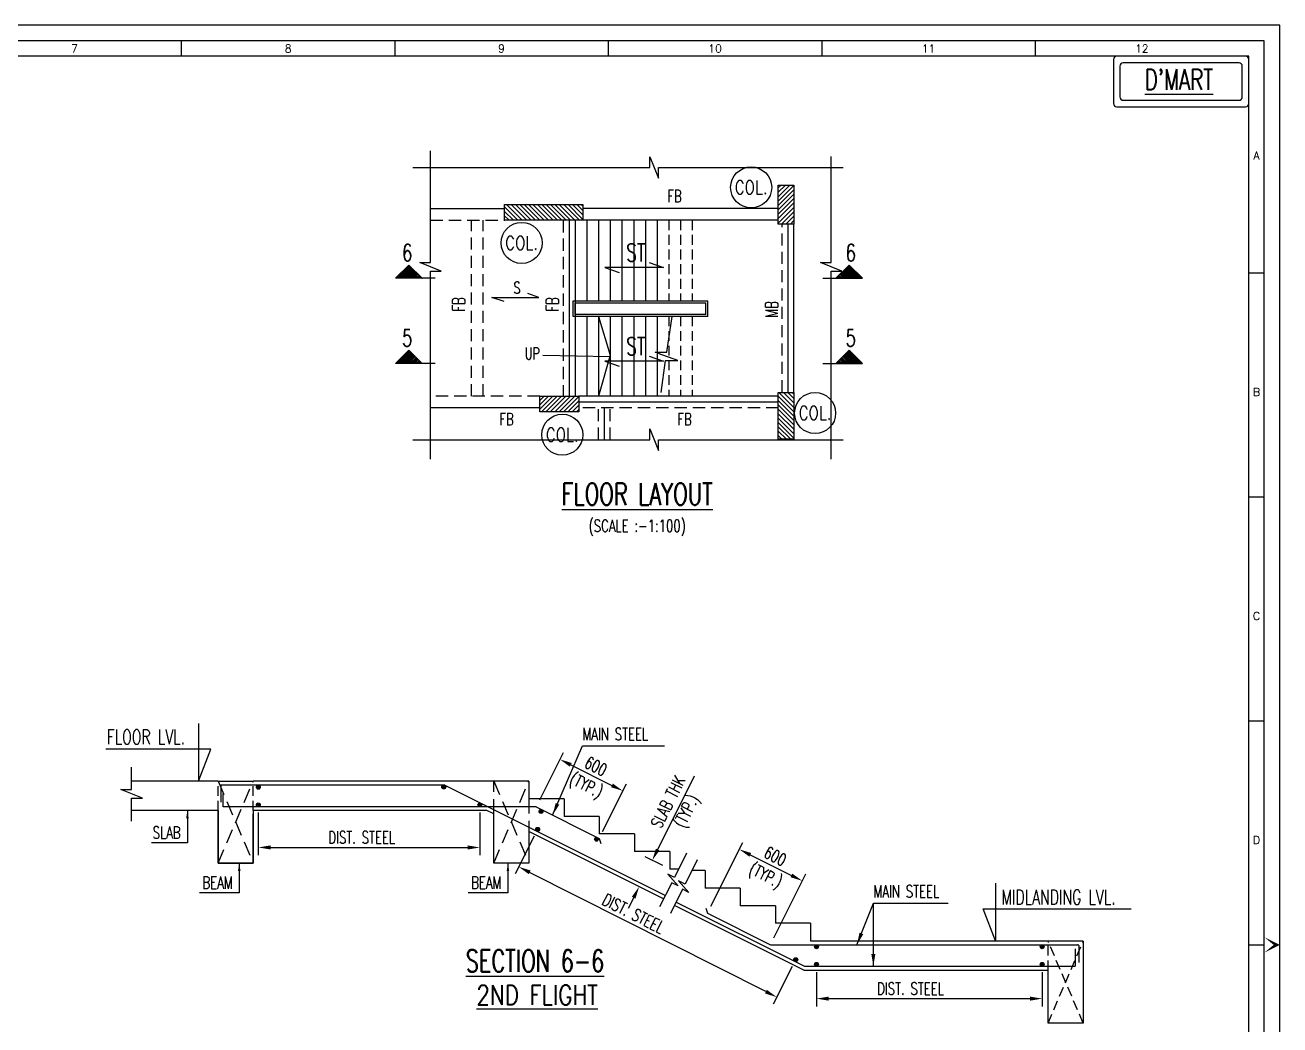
# Model space of a CAD drawing. Header units: millimetres. Extents: x 1056218 to 1123340, y -431462 to -384245.
# Drawn here: x 1091245 to 1123340, y -409804 to -384245 of the extents above; entities that cross this region are included whole.
import ezdxf
from ezdxf.enums import TextEntityAlignment as Align

# ---------------------------------------------------------------- set-up
doc = ezdxf.new("R2010")
doc.units = ezdxf.units.MM
doc.header["$MEASUREMENT"] = 0
doc.header["$PDMODE"] = 34
doc.header["$PDSIZE"] = -5
for name, pattern in [('CENTER', [50.8, 31.75, -6.35, 6.35, -6.35]), ('CONTINULUS', [0, 0, 0]), ('Hidden', [0.375, 0.25, -0.125]), ('HIDDEN2', [0.1875, 0.125, -0.0625])]:
    doc.linetypes.add(name, pattern=pattern)
doc.layers.add('CENTER LINE', color=250, linetype='CENTER', plot=False)
for name, color, linetype in [('PNA', 8, 'Continuous'), ('S-BEAM INNER', 4, 'HIDDEN2'), ('S-BEAM NO', 3, 'Continuous'), ('S-BEAM OUTER', 4, 'Continuous'), ('S-BRECK LINE', 8, 'Continuous'), ('S-COLUMN', 1, 'Continuous'), ('S-COLUMN CIRCLE', 9, 'Continuous'), ('S-COLUMN HATCH', 8, 'Continuous'), ('S-COLUMN NO', 2, 'Continuous'), ('S-CONCRET LINE', 4, 'Continuous'), ('S-DIM-1', 5, 'Continuous'), ('S-LEVEL SECTION', 3, 'Continuous'), ('S-REINFORCEMENT', 6, 'Continuous'), ('S-SECTION MARK', 1, 'Continuous'), ('S-SLAB MARK', 3, 'Continuous'), ('S-SLAB NO', 3, 'Continuous'), ('S-STAIRCASE', 5, 'Continuous'), ('S-TEXT', 2, 'Continuous'), ('S-TEXT-1', 4, 'Continuous'), ('S-TITIL', 6, 'Continuous'), ('SCHEDULE LINE-1', 7, 'Continuous'), ('TITLE', 6, 'Continuous')]:
    doc.layers.add(name, color=color, linetype=linetype)
doc.styles.add('ROMANS', font='simplex.shx', dxfattribs={"width": 0.7})
doc.dimstyles.new('DIM 100', dxfattribs={"dimscale": 100, "dimtxt": 2, "dimasz": 2, "dimexe": 1, "dimexo": 1, "dimgap": 1, "dimtad": 1, "dimdec": 0, "dimzin": 0, "dimdsep": 46, "dimtxsty": 'ROMANS', "dimcen": 0, "dimclrd": 170, "dimclre": 170, "dimclrt": 4, "dimadec": 0, "dimazin": 0, "dimtfac": 1, "dimtdec": 0, "dimtofl": 0, "dimtmove": 0, "dimatfit": 3, "dimfxl": 0, "dimtolj": 1, "dimtzin": 0, "dimarcsym": 0})
doc.dimstyles.new('dim100', dxfattribs={"dimtxt": 250, "dimasz": 250, "dimexe": 200, "dimexo": 200, "dimgap": 100, "dimtad": 1, "dimdec": 0, "dimzin": 0, "dimdsep": 46, "dimtxsty": 'ROMANS', "dimcen": 0, "dimclrd": 5, "dimclre": 5, "dimclrt": 4, "dimadec": 0, "dimazin": 0, "dimtfac": 1, "dimtdec": 0, "dimtix": 1, "dimtofl": 0, "dimtmove": 2, "dimatfit": 3, "dimfxl": 0, "dimtolj": 1, "dimtzin": 0, "dimlwd": -1, "dimlwe": -1, "dimarcsym": 0})
doc.dimstyles.new('dim33.33', dxfattribs={"dimtxt": 250, "dimasz": 250, "dimexe": 200, "dimexo": 200, "dimgap": 100, "dimtad": 1, "dimdec": 0, "dimlfac": 0.333331, "dimzin": 0, "dimdsep": 46, "dimtxsty": 'ROMANS', "dimcen": 0, "dimclrd": 5, "dimclre": 5, "dimclrt": 4, "dimadec": 0, "dimazin": 0, "dimtfac": 1, "dimtdec": 0, "dimtix": 1, "dimtofl": 0, "dimtmove": 2, "dimatfit": 3, "dimfxl": 0, "dimtolj": 1, "dimtzin": 0, "dimlwd": -1, "dimlwe": -1, "dimarcsym": 0})

# ---------------------------------------------------------------- blocks, each defined once
blk = doc.blocks.new('*U14')
at = {"layer": 'CENTER LINE', "linetype": 'CENTER', "ltscale": 500}
blk.add_line((6839, 0), (11940, 0), dxfattribs=at)
at = {"layer": 'S-BEAM INNER', "lineweight": -2, "ltscale": 2500}
blk.add_line((6839, -150), (11940, -150), dxfattribs=at)
at = {"layer": 'S-BEAM OUTER', "lineweight": -2, "ltscale": 1500}
blk.add_line((6839, 150), (11940, 150), dxfattribs=at)
blk = doc.blocks.new('*U15')
at = {"layer": 'CENTER LINE', "linetype": 'CENTER', "ltscale": 500}
blk.add_line((-12362, 0), (-8062, 0), dxfattribs=at)
at = {"layer": 'S-BEAM INNER', "lineweight": -2, "ltscale": 2500}
blk.add_line((-12362, -150), (-8062, -150), dxfattribs=at)
at = {"layer": 'S-BEAM OUTER', "lineweight": -2, "ltscale": 1500}
blk.add_line((-12362, 150), (-8062, 150), dxfattribs=at)
blk = doc.blocks.new('*U16')
at = {"layer": 'CENTER LINE', "linetype": 'CENTER', "ltscale": 500}
blk.add_line((8679, 0), (9488, 0), dxfattribs=at)
at = {"layer": 'S-BEAM INNER', "lineweight": -2, "ltscale": 2500}
for p, q in [((8679, 150), (9488, 150)), ((8679, -150), (9488, -150))]:
    blk.add_line(p, q, dxfattribs=at)
blk = doc.blocks.new('*U17')
at = {"layer": 'CENTER LINE', "linetype": 'CENTER', "ltscale": 500}
blk.add_line((4917, 0), (9418, 0), dxfattribs=at)
at = {"layer": 'S-BEAM INNER', "lineweight": -2, "ltscale": 2500}
blk.add_line((4917, -150), (9418, -150), dxfattribs=at)
at = {"layer": 'S-BEAM OUTER', "lineweight": -2, "ltscale": 1500}
blk.add_line((4917, 150), (9418, 150), dxfattribs=at)
blk = doc.blocks.new('*U19')
at = {"layer": 'S-SLAB MARK'}
blk.add_lwpolyline([(103, -287), (0, -600), (0, 600), (-103, 323)], dxfattribs=at)
blk = doc.blocks.new('*D25')
at = {"layer": 'Defpoints', "color": 0}
for p in [(1104355, -404805), (1103871, -405763), (1110956, -408136)]:
    blk.add_point(p, dxfattribs=at)
at = {"layer": 'S-DIM-1', "color": 5}
for p, q in [((1104265, -404983), (1103781, -405942)), ((1110193, -408954), (1104150, -405904)), ((1110866, -408315), (1110382, -409273))]:
    blk.add_line(p, q, dxfattribs=at)
for points in [[(1104174, -405857), (1104127, -405950), (1103871, -405763)], [(1110170, -409000), (1110217, -408907), (1110472, -409095)]]:
    blk.add_solid(points, dxfattribs=at)
at = {"layer": 'S-DIM-1', "color": 4, "insert": (1106805, -406957), "char_height": 312.5, "attachment_point": 5, "rotation": 333.2173, "style": 'ROMANS'}
blk.add_mtext('\\A1;\\Fsimplex.shx|c1;DIST. STEEL', dxfattribs=at)
blk = doc.blocks.new('*D26')
at = {"layer": 'Defpoints', "color": 0}
for p in [(1111124, -406122), (1108697, -406951), (1110307, -407756)]:
    blk.add_point(p, dxfattribs=at)
at = {"layer": 'S-DIM-1', "color": 5}
for p, q in [((1108787, -406772), (1109604, -405138)), ((1109794, -405457), (1110845, -405982)), ((1110397, -407577), (1111214, -405943))]:
    blk.add_line(p, q, dxfattribs=at)
for points in [[(1109817, -405410), (1109771, -405504), (1109514, -405317)], [(1110822, -406029), (1110868, -405936), (1111124, -406122)]]:
    blk.add_solid(points, dxfattribs=at)
at = {"layer": 'S-DIM-1', "color": 4, "char_height": 312.5, "attachment_point": 5, "rotation": 333.4349, "style": 'ROMANS'}
for s, insert in [('\\A1;600', (1110434, -405490)), ('(TYP.)', (1110168, -406022))]:
    blk.add_mtext(s, dxfattribs=dict(at, insert=insert))
blk = doc.blocks.new('*D27')
at = {"layer": 'Defpoints', "color": 0}
for p in [(1111487, -408256), (1117259, -408256), (1117259, -409133)]:
    blk.add_point(p, dxfattribs=at)
at = {"layer": 'S-DIM-1', "color": 5}
for p, q in [((1111487, -408456), (1111487, -409333)), ((1117259, -408456), (1117259, -409333)), ((1111800, -409133), (1116947, -409133))]:
    blk.add_line(p, q, dxfattribs=at)
for points in [[(1111800, -409081), (1111800, -409185), (1111487, -409133)], [(1116947, -409185), (1116947, -409081), (1117259, -409133)]]:
    blk.add_solid(points, dxfattribs=at)
at = {"layer": 'S-DIM-1', "color": 4, "insert": (1113891, -408877), "char_height": 312.5, "attachment_point": 5, "style": 'ROMANS'}
blk.add_mtext('\\A1;\\Fsimplex.shx|c1;DIST. STEEL', dxfattribs=at)
blk = doc.blocks.new('*D28')
at = {"layer": 'Defpoints', "color": 0}
for p in [(1106534, -403821), (1104317, -404230), (1105927, -405035)]:
    blk.add_point(p, dxfattribs=at)
at = {"layer": 'S-DIM-1', "color": 5}
for p, q in [((1104407, -404051), (1105014, -402837)), ((1105204, -403156), (1106255, -403681)), ((1106017, -404856), (1106624, -403642))]:
    blk.add_line(p, q, dxfattribs=at)
for points in [[(1105227, -403109), (1105180, -403203), (1104924, -403016)], [(1106231, -403728), (1106278, -403635), (1106534, -403821)]]:
    blk.add_solid(points, dxfattribs=at)
at = {"layer": 'S-DIM-1', "color": 4, "char_height": 312.5, "attachment_point": 5, "rotation": 333.435, "style": 'ROMANS'}
for s, insert in [('\\A1;600', (1105844, -403190)), ('(TYP.)', (1105578, -403721))]:
    blk.add_mtext(s, dxfattribs=dict(at, insert=insert))
blk = doc.blocks.new('*D29')
at = {"layer": 'Defpoints', "color": 0}
for p in [(1107732, -405822), (1106951, -406270), (1107397, -406493)]:
    blk.add_point(p, dxfattribs=at)
at = {"layer": 'S-DIM-1', "color": 5}
for p, q in [((1107426, -405320), (1108368, -403436)), ((1107553, -405733), (1107108, -405510)), ((1107218, -406404), (1106772, -406181)), ((1106811, -406550), (1106672, -406829))]:
    blk.add_line(p, q, dxfattribs=at)
for points in [[(1107380, -405297), (1107473, -405343), (1107286, -405600)], [(1106858, -406573), (1106765, -406527), (1106951, -406270)]]:
    blk.add_solid(points, dxfattribs=at)
at = {"layer": 'S-DIM-1', "color": 4, "insert": (1107967, -404238), "char_height": 312.5, "attachment_point": 5, "rotation": 63.435, "style": 'ROMANS'}
blk.add_mtext('\\A1;SLAB THK\\P(TYP.)', dxfattribs=at)
blk = doc.blocks.new('*D30')
at = {"layer": 'Defpoints', "color": 0}
for p in [(1097210, -404178), (1102877, -404178), (1102877, -405268)]:
    blk.add_point(p, dxfattribs=at)
at = {"layer": 'S-DIM-1', "color": 5}
for p, q in [((1097210, -404378), (1097210, -405468)), ((1102877, -404378), (1102877, -405468)), ((1097523, -405268), (1102565, -405268))]:
    blk.add_line(p, q, dxfattribs=at)
for points in [[(1097523, -405216), (1097523, -405320), (1097210, -405268)], [(1102565, -405320), (1102565, -405216), (1102877, -405268)]]:
    blk.add_solid(points, dxfattribs=at)
at = {"layer": 'S-DIM-1', "color": 4, "insert": (1099855, -405012), "char_height": 312.5, "attachment_point": 5, "style": 'ROMANS'}
blk.add_mtext('\\A1;\\Fsimplex.shx|c1;DIST. STEEL', dxfattribs=at)
blk = doc.blocks.new('FOLDER')
at = {"layer": 'PNA'}
for points in [[(-1250, 2500), (0, 0), (0, 1000)], [(1250, 2500), (0, 0), (0, 1000)]]:
    blk.add_solid(points, dxfattribs=at)
blk = doc.blocks.new('SHEET')
at = {"elevation": -8, "flags": 128}
blk.add_lwpolyline([(674017, -125881), (763101, -125881), (763101, -63214), (674017, -63214)], close=True, dxfattribs=at)
at = {"layer": 'PNA'}
for p, q in [((725806, -63743, -8), (725806, -64273, -8)), ((733053, -63743, -8), (733053, -64273, -8)), ((740301, -63743, -8), (740301, -64273, -8)), ((747548, -63743, -8), (747548, -64273, -8)), ((754795, -63743, -8), (754795, -64273, -8)), ((762042, -71620, -8), (762572, -71620, -8)), ((762042, -79220, -8), (762572, -79220, -8)), ((762042, -86820, -8), (762572, -86820, -8)), ((762042, -94421, -8), (762572, -94421, -8))]:
    blk.add_line(p, q, dxfattribs=at)
at = {"layer": 'PNA', "color": 1, "elevation": -8}
for points in [[(675076, -125351), (762572, -125351), (762572, -63743), (675076, -63743)], [(676135, -124822), (762042, -124822), (762042, -64273), (676135, -64273)]]:
    blk.add_lwpolyline(points, close=True, dxfattribs=at)
at = {"layer": 'PNA', "xscale": 0.2118545526379952, "yscale": 0.2118545526379952, "zscale": 0.2118545526379952, "rotation": 90}
blk.add_blockref('FOLDER', (763101, -94421, -8), dxfattribs=at)
at = {"layer": 'PNA', "style": 'ROMANS'}
for s, height, p in [('7', 265, (722183, -64008, -8)), ('8', 265, (729431, -64008, -8)), ('9', 265, (736678, -64008, -8)), ('10', 264.8, (743925, -64008, -8)), ('11', 264.8, (751172, -64008, -8)), ('12', 264.8, (758419, -64008, -8)), ('A', 265, (762307, -67636, -8)), ('B', 265, (762307, -75660, -8)), ('C', 265, (762307, -83260, -8)), ('D', 265, (762307, -90861, -8))]:
    blk.add_text(s, height=height, dxfattribs=at).set_placement(p, align=Align.MIDDLE)

msp = doc.modelspace()

# ---------------------------------------------------------------- hatches: boundary and pattern name
at = {"layer": 'S-COLUMN HATCH'}
h = msp.add_hatch(dxfattribs=at)
h.set_pattern_fill('ANSI31', color=256, scale=25)
h.set_pattern_definition([(45, (1040466.92, -420508.98), (-56.1266, 56.1266), [])])
h.paths.add_polyline_path([(1110510.9, -388333.2), (1110910.9, -388333.2), (1110910.9, -389333.1), (1110510.9, -389333.1)])
h = msp.add_hatch(dxfattribs=at)
h.set_pattern_fill('ANSI31', color=256, scale=25, angle=270)
h.set_pattern_definition([(315, (1089765.97, -322053.36), (56.1266, 56.1266), [])])
h.paths.add_polyline_path([(1103511.3, -389233.3), (1103511.3, -388833.3), (1105511, -388833.3), (1105511, -389233.3)])
h = msp.add_hatch(dxfattribs=at)
h.set_pattern_fill('ANSI31', color=256, scale=25)
h.set_pattern_definition([(45, (1463952.48, 789415.54), (-56.126601, 56.126601), [])])
h.paths.add_polyline_path([(1104410.8, -394133.3), (1104410.8, -393733.3), (1105410.8, -393733.3), (1105410.8, -394133.3)])
h = msp.add_hatch(dxfattribs=at)
h.set_pattern_fill('ANSI31', color=256, scale=25, angle=90)
h.set_pattern_definition([(135, (1137280.904, -465513.18), (-56.1266, -56.1266), [])])
h.paths.add_polyline_path([(1110511, -393633.2), (1110511, -394833.2), (1110911, -394833.2), (1110911, -393633.2)])
at = {"layer": 'S-SECTION MARK', "ltscale": 5}
h = msp.add_hatch(dxfattribs=at)
h.set_pattern_fill('ANSI31', color=256, scale=215.508705, angle=0.00115, style=0)
h.set_pattern_definition([(225.00115, (1214976.83, -385286.095), (19.0488405, -19.048076), [])])
h.paths.add_polyline_path([(1101060.2, -390378.4), (1100720.4, -390712.3), (1101400, -390712.3)])
h = msp.add_hatch(dxfattribs=at)
h.set_pattern_fill('ANSI31', color=256, scale=215.508705, angle=179.99885, style=0)
h.set_pattern_definition([(314.99885, (998405.9, -385286.095), (-19.0488405, -19.048076), [])])
h.paths.add_polyline_path([(1112322.5, -390378.4), (1112662.4, -390712.3), (1111982.7, -390712.3)])
h = msp.add_hatch(dxfattribs=at)
h.set_pattern_fill('ANSI31', color=256, scale=215.508705, angle=0.00115, style=0)
h.set_pattern_definition([(225.00115, (1214976.83, -387466.595), (19.0488405, -19.048076), [])])
h.paths.add_polyline_path([(1101060.2, -392558.9), (1100720.4, -392892.8), (1101400, -392892.8)])
h = msp.add_hatch(dxfattribs=at)
h.set_pattern_fill('ANSI31', color=256, scale=215.508705, angle=179.99885, style=0)
h.set_pattern_definition([(314.99885, (998405.9, -387466.595), (-19.0488405, -19.048076), [])])
h.paths.add_polyline_path([(1112322.5, -392558.9), (1112662.4, -392892.8), (1111982.7, -392892.8)])

# ---------------------------------------------------------------- linework, layer by layer
at = {"layer": 'S-BEAM INNER', "lineweight": -2, "ltscale": 2500}
for p, q in [((1101613.7, -389233.3, 38134258), (1103511.3, -389233.3, 38134258)), ((1102661, -393733.3, 38134258), (1102661, -389233.3, 38134258)), ((1102961, -393733.3, 38134258), (1102961, -389233.3, 38134258)), ((1104410.8, -393733.3, 38134258), (1101613.7, -393733.3, 38134258))]:
    msp.add_line(p, q, dxfattribs=at)
at = {"layer": 'S-BEAM INNER', "linetype": 'CONTINULUS', "lineweight": -2, "ltscale": 2500}
msp.add_line((1110511, -389233.1, 38134258), (1105511, -389233.1, 38134258), dxfattribs=at)
at = {"layer": 'S-BEAM OUTER', "lineweight": -2, "ltscale": 1500}
for p, q in [((1101613.7, -388933.1, 38134258), (1103511.3, -388933.1, 38134258)), ((1110511, -388933.1, 38134258), (1105511, -388933.1, 38134258)), ((1104410.8, -394033.3, 38134258), (1101613.7, -394033.3, 38134258))]:
    msp.add_line(p, q, dxfattribs=at)
at = {"layer": 'S-BEAM OUTER', "color": 8, "linetype": 'Hidden', "ltscale": 1500}
for p, q in [((1096182.3, -403572.5, -10.8), (1097082.3, -405668.7, -10.8)), ((1096182.3, -405668.7, -10.8), (1097082.3, -403572.5, -10.8)), ((1103232.3, -403572.5, -10.8), (1104132.3, -405668.7, -10.8)), ((1103232.3, -405668.7, -10.8), (1104132.3, -403572.5, -10.8)), ((1103232.3, -404404.6, -10.8), (1103232.3, -403572.5, -10.8)), ((1104132.3, -404022.5, -10.8), (1104132.3, -404861, -10.8))]:
    msp.add_line(p, q, dxfattribs=at)
at = {"layer": 'S-BEAM OUTER', "color": 8, "linetype": 'Hidden', "ltscale": 1000}
for p, q in [((1096182.3, -404322.5, -10.8), (1096182.3, -403572.5, -10.8)), ((1097082.3, -404322.5, -10.8), (1097082.3, -403572.5, -10.8)), ((1117409.2, -408406.3, -5.4), (1117409.2, -407656.3, -5.4)), ((1117409.2, -409763, -5.4), (1118309.2, -407663, -5.4)), ((1118309.2, -409763, -5.4), (1117409.2, -407663, -5.4))]:
    msp.add_line(p, q, dxfattribs=at)
at = {"layer": 'S-BEAM OUTER'}
for p, q in [((1111337.2, -407656.3, -5.4), (1118309.2, -407656.3, -5.4)), ((1111160.1, -408406.3, -5.4), (1117409.2, -408406.3, -5.4))]:
    msp.add_line(p, q, dxfattribs=at)
at = {"layer": 'S-BRECK LINE'}
for points, elevation in [([(1101158.9, -387885.1), (1107223.6, -387885.1), (1107223.6, -387610.3), (1107449.2, -388159.8), (1107449.2, -387885.1), (1112171.1, -387885.1)], 38331600.2), ([(1101613.7, -395339.3), (1101613.7, -390537.3), (1101888.5, -390537.3), (1101339, -390311.7), (1101613.7, -390311.7), (1101613.7, -387458.2)], 38134258), ([(1111862.7, -395339.3), (1111862.7, -390537.3), (1112137.5, -390537.3), (1111588, -390311.7), (1111862.7, -390311.7), (1111862.7, -387604.7)], 38134258), ([(1101158.9, -394843.1), (1107223.6, -394843.1), (1107223.6, -394568.3), (1107449.2, -395117.8), (1107449.2, -394843.1), (1112167.9, -394843.1)], 38331600.2), ([(1093970.8, -404596.8), (1093970.8, -404011.6), (1094245.6, -404011.6), (1093696.1, -403785.9), (1093970.8, -403785.9), (1093970.8, -403216.6)], -10.8), ([(1108161.6, -405416.8), (1107852.3, -406035.3), (1107688.5, -405953.4), (1107948.9, -406251.8), (1107785.1, -406169.8), (1107475.8, -406788.3)], 9.3), ([(1108434.7, -405584.8), (1108125.5, -406203.2), (1107961.7, -406121.3), (1108222.1, -406419.7), (1108058.2, -406337.8), (1107749, -406956.2)], 14.7)]:
    msp.add_lwpolyline(points, dxfattribs=dict(at, elevation=elevation))
at = {"layer": 'S-COLUMN', "ltscale": 25, "elevation": 38134258}
for points in [[(1110510.9, -388333.2), (1110910.9, -388333.2), (1110910.9, -389333.1), (1110510.9, -389333.1)], [(1110511, -393633.2), (1110911, -393633.2), (1110911, -394833.2), (1110511, -394833.2)]]:
    msp.add_lwpolyline(points, close=True, dxfattribs=at)
at = {"layer": 'S-COLUMN', "elevation": 38134258}
for points in [[(1105511, -388833.3), (1105511, -389233.3), (1103511.3, -389233.3), (1103511.3, -388833.3)], [(1110511, -393633.2), (1110911, -393633.2), (1110911, -394833.2), (1110511, -394833.2)]]:
    msp.add_lwpolyline(points, close=True, dxfattribs=at)
at = {"layer": 'S-COLUMN', "ltscale": 5, "elevation": 38134258}
msp.add_lwpolyline([(1105410.8, -393733.3), (1105410.8, -394133.3), (1104410.8, -394133.3), (1104410.8, -393733.3)], close=True, dxfattribs=at)
at = {"layer": 'S-COLUMN CIRCLE'}
for centre in [(1109816.2, -388393.5, 38134258), (1103946.1, -389812.9, 38134258), (1111451.7, -394161.7, 38134258), (1104985.2, -394717, 38134258)]:
    msp.add_circle(centre, 525, dxfattribs=at)
at = {"layer": 'S-CONCRET LINE'}
for p, q in [((1096182.3, -403572.5, -10.8), (1093970.8, -403572.5, -10.8)), ((1096182.3, -403572.5, -10.8), (1097082.3, -403572.5, -10.8)), ((1104132.3, -403572.5, -10.8), (1097082.3, -403572.5, -10.8)), ((1104132.3, -403572.5, -10.8), (1104132.3, -404022.5, -10.8)), ((1105032.3, -404022.5, -10.8), (1104132.3, -404022.5, -10.8)), ((1105032.3, -404022.5, -10.8), (1105032.3, -404472.5, -10.8)), ((1096182.3, -404322.5, -10.8), (1093970.8, -404322.5, -10.8)), ((1103055.3, -404322.5, -10.8), (1097082.3, -404322.5, -10.8)), ((1103232.3, -404411, -10.8), (1103055.3, -404322.5, -10.8)), ((1105932.3, -404472.5, -10.8), (1105032.3, -404472.5, -10.8)), ((1105932.3, -404472.5, -10.8), (1105932.3, -404922.5, -10.8)), ((1107578, -406583.9, -10.8), (1104132.3, -404861, -10.8)), ((1106832.3, -404922.5, -10.8), (1105932.3, -404922.5, -10.8)), ((1106832.3, -404922.5, -10.8), (1106832.3, -405372.5, -10.8)), ((1107732.3, -405372.5, -10.8), (1106832.3, -405372.5, -10.8)), ((1107732.3, -405372.5, -10.8), (1107732.3, -405822.5, -10.8)), ((1107958.7, -405822.5, -10.8), (1107732.3, -405822.5, -10.8)), ((1107958.7, -405822.5, -10.8), (1107732.3, -405822.5, -10.8)), ((1108637.2, -405856.3, -5.4), (1108299, -405856.3, -5.4)), ((1108637.2, -405856.3, -5.4), (1108637.2, -406306.3, -5.4)), ((1107578, -406583.9, -10.8), (1106946.4, -406268, -10.8)), ((1109537.2, -406306.3, -5.4), (1108637.2, -406306.3, -5.4)), ((1109537.2, -406306.3, -5.4), (1109537.2, -406756.3, -5.4)), ((1111160.1, -408406.3, -5.4), (1107851.2, -406751.8, -5.4)), ((1110437.2, -406756.3, -5.4), (1109537.2, -406756.3, -5.4)), ((1110437.2, -406756.3, -5.4), (1110437.2, -407206.3, -5.4)), ((1111337.2, -407206.3, -5.4), (1110437.2, -407206.3, -5.4)), ((1111337.2, -407206.3, -5.4), (1111337.2, -407656.3, -5.4)), ((1118309.2, -407663, -5.4), (1118309.2, -409763, -5.4)), ((1117409.2, -409763, -5.4), (1117409.2, -408406.3, -5.4)), ((1118309.2, -409763, -5.4), (1117409.2, -409763, -5.4))]:
    msp.add_line(p, q, dxfattribs=at)
at = {"layer": 'S-CONCRET LINE', "elevation": -10.8}
for points in [[(1096182.3, -404322.5), (1096182.3, -405668.7), (1097082.3, -405668.7), (1097082.3, -404411)], [(1097082.3, -404322.5), (1097082.3, -405668.7), (1096182.3, -405668.7), (1096182.3, -404322.5)], [(1104132.3, -404861), (1104132.3, -405668.7), (1103232.3, -405668.7), (1103232.3, -404404.6)]]:
    msp.add_lwpolyline(points, dxfattribs=at)
at = {"layer": 'S-LEVEL SECTION'}
for points, elevation in [([(1095682.9, -402101.2), (1095682.9, -403572.5), (1095995.4, -402751.7), (1093312.1, -402751.7)], -10.8), ([(1116063.5, -406185), (1116063.5, -407656.3), (1115751, -406835.5), (1119532.9, -406835.5)], -5.4)]:
    msp.add_lwpolyline(points, dxfattribs=dict(at, elevation=elevation))
at = {"layer": 'S-REINFORCEMENT', "color": 5}
for p, q in [((1101978.9, -403672.5, -10.8), (1096247.9, -403672.5, -10.8)), ((1104321.1, -404232, -10.8), (1096311.2, -404232, -10.8)), ((1105927.2, -405035, -10.8), (1105971.9, -405169.2, -10.8)), ((1108652.7, -406817.1, -5.4), (1108697.4, -406951.3, -5.4)), ((1110307.4, -407756.3, -5.4), (1118159.2, -407756.3, -5.4)), ((1118109.2, -408286.3, -5.4), (1118109.2, -407856.3, -5.4)), ((1118209.2, -408206.3, -5.4), (1118209.2, -407806.3, -5.4)), ((1111183.7, -408306.3, -5.4), (1118089.2, -408306.3, -5.4))]:
    msp.add_line(p, q, dxfattribs=at)
for points, elevation in [([(1096247.9, -403672.5), (1096247.9, -404113)], -10.8), ([(1101978.9, -403672.5), (1107622.8, -406494.4)], -10.8), ([(1096311.2, -404232), (1096311.2, -403894)], -10.8), ([(1104317.2, -404230), (1105927.2, -405035)], 9.3), ([(1106991.1, -406178.6), (1107622.8, -406494.4)], -10.8), ([(1107895.9, -406662.4), (1111183.7, -408306.3)], -5.4), ([(1108697.4, -406951.3), (1110307.4, -407756.3)], -5.4)]:
    msp.add_lwpolyline(points, dxfattribs=dict(at, elevation=elevation))
at = {"layer": 'S-REINFORCEMENT', "color": 5, "const_width": 50}
for points, elevation in [([(1097217.4, -403704.4, -1), (1097203.4, -403752.4, -1)], -10.8), ([(1101961.1, -403699.4, -1), (1101947.1, -403747.4, -1)], -10.8), ([(1097217.4, -404154.2, -1), (1097203.4, -404202.2, -1)], -10.8), ([(1102884, -404154.2, -1), (1102870, -404202.2, -1)], -10.8), ([(1104454.6, -404367.1, -1), (1104424.6, -404327.1, -1)], -10.8), ([(1104362.2, -404780.7, -1), (1104348.2, -404828.7, -1)], -10.8), ([(1105835.1, -405057.4, 1), (1105885.1, -405057.4, 1)], -10.8), ([(1111502.2, -407826.3, -1), (1111472.2, -407786.3, -1)], 14.7), ([(1117244.2, -407826.3, 1), (1117274.2, -407786.3, 1)], 14.7), ([(1110970.8, -408116.4, 1), (1110940.8, -408156.4, 1)], -5.4), ([(1111502.2, -408276.3, -1), (1111472.2, -408236.3, -1)], -75.5), ([(1117244.2, -408276.3, 1), (1117274.2, -408236.3, 1)], -75.5)]:
    msp.add_lwpolyline(points, format="xyb", close=True, dxfattribs=dict(at, elevation=elevation))
at = {"layer": 'S-REINFORCEMENT', "color": 5}
for centre in [(1097210.4, -403728.4, -10.8), (1101954.1, -403723.4, -10.8), (1097210.4, -404178.2, -10.8), (1102877, -404178.2, -10.8), (1104439.6, -404347.1, -10.8), (1104355.2, -404804.7, -10.8), (1105860.1, -405057.4, -10.8), (1111487.2, -407806.3, -5.4), (1117259.2, -407806.3, -5.4), (1110955.8, -408136.4, -5.4), (1111487.2, -408256.3, -5.4), (1117259.2, -408256.3, -5.4)]:
    msp.add_circle(centre, 50, dxfattribs=at)
for centre, radius, start, end in [((1118159.2, -407806.3, -5.4), 50, 0, 90), ((1118089.2, -408286.3, -5.4), 20, 270, 0)]:
    msp.add_arc(centre, radius, start, end, dxfattribs=at)
at = {"layer": 'S-SECTION MARK'}
for p, q in [((1100720.4, -390712.3, 38134258), (1101060.2, -390378.4, 38134258)), ((1101400, -390712.3, 38134258), (1101060.2, -390378.4, 38134258)), ((1111982.7, -390712.3, 38134258), (1112322.5, -390378.4, 38134258)), ((1112662.4, -390712.3, 38134258), (1112322.5, -390378.4, 38134258)), ((1101736.4, -390712.3, 38134258), (1100720.4, -390712.3, 38134258)), ((1111646.3, -390712.3, 38134258), (1112662.4, -390712.3, 38134258)), ((1100720.4, -392892.8, 38134258), (1101060.2, -392558.9, 38134258)), ((1101400, -392892.8, 38134258), (1101060.2, -392558.9, 38134258)), ((1111982.7, -392892.8, 38134258), (1112322.5, -392558.9, 38134258)), ((1112662.4, -392892.8, 38134258), (1112322.5, -392558.9, 38134258)), ((1101736.4, -392892.8, 38134258), (1100720.4, -392892.8, 38134258)), ((1111646.3, -392892.8, 38134258), (1112662.4, -392892.8, 38134258))]:
    msp.add_line(p, q, dxfattribs=at)
at = {"layer": 'S-SLAB MARK', "elevation": 38134263.4}
for points in [[(1107205.8, -390314.2), (1107574.4, -390442.7), (1106074.4, -390442.7), (1106443.1, -390571.3)], [(1107205.8, -392709.2), (1107574.4, -392837.7), (1106074.4, -392837.7), (1106443.1, -392966.3)]]:
    msp.add_lwpolyline(points, dxfattribs=at)
at = {"layer": 'S-STAIRCASE', "ltscale": 1.5}
for p, q in [((1105311, -389233.1, 38134258), (1105311, -391292.1, 38134258)), ((1105610.9, -389233.1, 38134258), (1105610.9, -391292.1, 38134258)), ((1105910.9, -389233.1, 38134258), (1105910.9, -391292.1, 38134258)), ((1106210.9, -389233.1, 38134258), (1106210.9, -391292.1, 38134258)), ((1106510.9, -389233.1, 38134258), (1106510.9, -391292.1, 38134258)), ((1106810.9, -389233.1, 38134258), (1106810.9, -391292.1, 38134258)), ((1107110.9, -389233.1, 38134258), (1107110.9, -391292.1, 38134258)), ((1107410.9, -389233.1, 38134258), (1107410.9, -391292.1, 38134258)), ((1105261, -391292.1, 38134258), (1108710.9, -391292.1, 38134258)), ((1105261, -391692.1, 38134258), (1105261, -391292.1, 38134258)), ((1105311, -391342.1, 38134258), (1108660.9, -391342.1, 38134258)), ((1105311, -391642.1, 38134258), (1105311, -391342.1, 38134258)), ((1108660.9, -391642.1, 38134258), (1108660.9, -391342.1, 38134258)), ((1108710.9, -391692.1, 38134258), (1108710.9, -391292.1, 38134258)), ((1108710.9, -391692.1, 38134258), (1105261, -391692.1, 38134258)), ((1108660.9, -391642.1, 38134258), (1105311, -391642.1, 38134258)), ((1105311, -391692.1, 38134258), (1105311, -393733.2, 38134258)), ((1105611, -391692.1, 38134258), (1105611, -393733.2, 38134258)), ((1105911, -391692.1, 38134258), (1105911, -393733.2, 38134258)), ((1106211, -391692.1, 38134258), (1106211, -393733.2, 38134258)), ((1106511, -391692.1, 38134258), (1106511, -393733.2, 38134258)), ((1106811, -391692.1, 38134258), (1106811, -393733.2, 38134258)), ((1107111, -391692.1, 38134258), (1107111, -393733.2, 38134258)), ((1107411, -391692.1, 38134258), (1107411, -393733.2, 38134258))]:
    msp.add_line(p, q, dxfattribs=at)
at = {"layer": 'S-STAIRCASE', "linetype": 'Hidden', "ltscale": 1000}
for p, q in [((1107710.9, -389233.1, 38134258), (1107710.9, -391292.1, 38134258)), ((1108010.9, -389233.1, 38134258), (1108010.9, -391292.1, 38134258)), ((1108310.9, -389233.1, 38134258), (1108310.9, -391292.1, 38134258)), ((1107711, -391692.1, 38134258), (1107711, -393733.2, 38134258)), ((1108011, -391692.1, 38134258), (1108011, -393733.2, 38134258)), ((1108311, -391692.1, 38134258), (1108311, -393733.2, 38134258))]:
    msp.add_line(p, q, dxfattribs=at)
at = {"layer": 'S-STAIRCASE', "ltscale": 1.5, "elevation": 38134258}
for points in [[(1105911, -391692), (1106211, -392683.2), (1105911, -393733.2)], [(1104483.5, -392683.2), (1106211, -392712.6)]]:
    msp.add_lwpolyline(points, dxfattribs=at)
at = {"layer": 'S-STAIRCASE', "color": 8, "elevation": 38134258}
msp.add_lwpolyline([(1107510.9, -393633.2), (1107626.7, -392822.2), (1107942.5, -392821.2, -0.0078842), (1107364, -392607.8), (1107656.8, -392606.8), (1107792.1, -391692.1)], format="xyb", dxfattribs=at)
at = {"layer": 'SCHEDULE LINE-1', "color": 2}
for points in [[(1119082.6, -385125.4), (1119082.6, -386249.4, 0.4142136), (1119165, -386331.9), (1122459.2, -386331.9, 0.4142136), (1122541.6, -386249.4), (1122541.6, -385125.4, 0.4142136), (1122459.2, -385043), (1119165, -385043, 0.4142136)], [(1119247.4, -385290.3), (1119247.4, -386079.1, 0.4142136), (1119335.3, -386167), (1122294.4, -386167, 0.4142136), (1122376.8, -386084.6), (1122376.8, -385290.3, 0.4142136), (1122294.4, -385207.8), (1119329.8, -385207.8, 0.4142136)]]:
    msp.add_lwpolyline(points, format="xyb", close=True, dxfattribs=at)

# ---------------------------------------------------------------- block references
at = {"xscale": 0.7534615122783412, "yscale": 0.7534615122783412, "zscale": 0.7534615122783412}
msp.add_blockref('SHEET', (548372.2, -336615.9, 5.7), dxfattribs=at)
at = {"layer": 'S-BEAM INNER'}
for name, p, rotation in [('*U17', (1105161, -384315.7, 38134258), 270.0000000000001), ('*U16', (1106061, -403521.6, 38134258), 90)]:
    msp.add_blockref(name, p, dxfattribs=dict(at, rotation=rotation))
at = {"layer": 'S-BEAM INNER', "xscale": -1, "rotation": 270}
msp.add_blockref('*U15', (1110761, -381270.8, 38134258), dxfattribs=at)
at = {"layer": 'S-BEAM INNER', "xscale": -1}
msp.add_blockref('*U14', (1117350.3, -393883.3, 38134258), dxfattribs=at)
at = {"layer": 'S-SLAB MARK', "rotation": 270}
msp.add_blockref('*U19', (1103785, -391205.5, 38134258), dxfattribs=at)

# ---------------------------------------------------------------- texts
at = {"layer": 'S-BEAM NO', "style": 'ROMANS', "width": 0.7}
for p in [(1107853.5, -388616.5, 38134258), (1103556.6, -394319.4, 38134258), (1108112.7, -394319.4, 38134258)]:
    msp.add_text('FB', height=312.5, dxfattribs=at).set_placement(p, align=Align.MIDDLE_CENTER)
for s, p in [('FB', (1102337.4, -391383, 38134258)), ('FB', (1104732.4, -391383, 38134258)), ('MB', (1110341, -391510, 38134258))]:
    msp.add_text(s, height=312.5, rotation=90, dxfattribs=at).set_placement(p, align=Align.MIDDLE_CENTER)
at = {"layer": 'S-COLUMN NO', "style": 'ROMANS', "width": 0.8}
for p in [(1109816.2, -388393.5, 38134258), (1103946.1, -389812.9, 38134258), (1111451.7, -394161.7, 38134258), (1104985.2, -394717, 38134258)]:
    msp.add_text('COL.', height=350, dxfattribs=at).set_placement(p, align=Align.MIDDLE)
at = {"layer": 'S-LEVEL SECTION', "style": 'ROMANS', "width": 0.7}
for s, p in [('FLOOR LVL.', (1093333.3, -402443.5, -10.8)), ('MIDLANDING LVL.', (1116213.5, -406535.5, -5.4))]:
    msp.add_text(s, height=375, dxfattribs=at).set_placement(p, align=Align.MIDDLE_LEFT)
at = {"layer": 'S-SECTION MARK', "style": 'ROMANS', "width": 0.7}
for s, rotation, p in [('6', 0.00115, (1101019.5, -390061.3, 38134248.2)), ('6', 359.99885, (1112363.2, -390061.3, 38134248.2)), ('5', 0.00115, (1101019.5, -392241.8, 38134248.2)), ('5', 359.99885, (1112363.2, -392241.8, 38134248.2))]:
    msp.add_text(s, height=437.5, rotation=rotation, dxfattribs=at).set_placement(p, align=Align.MIDDLE)
at = {"layer": 'S-SLAB NO', "style": 'ROMANS', "width": 0.7}
for s, height, p in [('ST', 450, (1106621.2, -390284.9, 38134248.9)), ('S', 300, (1103739.2, -391107.1, 38134258)), ('ST', 450, (1106621.2, -392679.9, 38134248.9))]:
    msp.add_text(s, height=height, dxfattribs=at).set_placement(p)
at = {"layer": 'S-TEXT', "style": 'ROMANS', "width": 0.7}
msp.add_text('UP', height=300, dxfattribs=at).set_placement((1104026.8, -392790.6, 38134258))
msp.add_text('(SCALE :-1:100)', height=312.5, dxfattribs=at).set_placement((1106902, -397044.5), align=Align.MIDDLE_CENTER)
msp.add_text('(SCALE :-1:100)', height=312.5, dxfattribs=at).set_placement((1106902, -397044.5), align=Align.MIDDLE_CENTER)
at = {"layer": 'S-TEXT-1', "style": 'ROMANS', "width": 0.7}
for s, p in [('MAIN STEEL', (1105501.8, -402368, -5.4)), ('SLAB', (1094507.6, -404886.4, -10.8)), ('BEAM', (1095781.8, -406165.9, -10.8)), ('BEAM', (1102653.9, -406165.9, -10.8)), ('MAIN STEEL', (1112945.9, -406389.9, -20.2))]:
    msp.add_text(s, height=312.5, dxfattribs=at).set_placement(p, align=Align.MIDDLE_LEFT)
at = {"layer": 'S-TITIL', "style": 'ROMANS'}
for s, height, width, p in [('%%UFLOOR LAYOUT', 562.5, 0.7, (1106902, -396232)), ('%%USECTION 6-6', 562.5, 0.7, (1104287, -408168.5, -10.8)), ('%%U2ND FLIGHT', 500, 0.8, (1104342.8, -409039.8, 0))]:
    msp.add_text(s, height=height, dxfattribs=dict(at, width=width)).set_placement(p, align=Align.MIDDLE_CENTER)
at = {"layer": 'TITLE', "color": 6, "style": 'ROMANS', "width": 0.7}
msp.add_text("%%UD'MART", height=530.71, dxfattribs=at).set_placement((1119881.7, -385637.1), align=Align.MIDDLE_LEFT)

# ---------------------------------------------------------------- dimensions: what is measured, and where the dimension line sits
at = {"layer": 'S-DIM-1'}
for p1, p2, distance, picture, middle in [((1104317.2, -404230, -10.8), (1105927.2, -405035, -10.8), 1357, '*D28', (1105729.1, -403418.7, -10.8)), ((1108697.4, -406951.3, -5.4), (1110307.4, -407756.3, -5.4), 1827, '*D26', (1110319.4, -405719.7, -0.2))]:
    dim = msp.add_aligned_dim(p1=p1, p2=p2, distance=distance, text='<>\\X(TYP.)', dimstyle='dim33.33', override={"dimtxt": 312.5, "dimasz": 312.5}, dxfattribs=at)
    dim.commit()
    dim.dimension.update_dxf_attribs({"geometry": picture, "text_midpoint": middle})
for base, p1, p2, angle, text, picture, middle, dimtype in [((1106951, -406270.4, -10.8), (1107732.3, -405822.5, -10.8), (1107396.9, -406493.3, -10.8), 243.43495, 'SLAB THK\\X(TYP.)', '*D29', (1107967.1, -404238.3, -10.8), 161), ((1102877, -405267.8, -5.4), (1097210.4, -404178.2, -80.9), (1102877, -404178.2, -10.8), 180, '\\Fsimplex.shx|c1;DIST. STEEL', '*D30', (1099854.7, -405267.8, -5.4), 160), ((1103871.5, -405763, -10.8), (1110955.8, -408136.4, -5.4), (1104355.2, -404804.7, -10.8), 153.21731, '\\Fsimplex.shx|c1;DIST. STEEL', '*D25', (1106689.9, -407185.6, -10.8), 161), ((1117259.5, -409132.8), (1111487.2, -408256.3, -75.5), (1117259.5, -408256.3), 180, '\\Fsimplex.shx|c1;DIST. STEEL', '*D27', (1113890.6, -409132.8), 160)]:
    dim = msp.add_linear_dim(base=base, p1=p1, p2=p2, angle=angle, text=text, dimstyle='dim33.33', override={"dimtxt": 312.5, "dimasz": 312.5, "dimtxsty": 'ROMANS', "dimtmove": 0}, dxfattribs=at)
    dim.commit()
    dim.dimension.update_dxf_attribs({"geometry": picture, "text_midpoint": middle, "dimtype": dimtype})

# ---------------------------------------------------------------- leaders
at = {"color": 1}
for points in [[(1095396.9, -404322.5, -10.8), (1095396.9, -405149.8, -10.8), (1094476.4, -405149.8, -10.8)], [(1096723.1, -405668.7, -10.8), (1096723.1, -406429.3, -10.8), (1095708.1, -406429.3, -10.8)], [(1103595.2, -405668.7, -10.8), (1103595.2, -406429.3, -10.8), (1102580.1, -406429.3, -10.8)]]:
    msp.add_leader(points, dimstyle='DIM 100', override={"dimgap": 1, "dimtad": 0}, dxfattribs=at)
at = {"layer": 'S-DIM-1'}
for points in [[(1104737.9, -404440.4, -5.4), (1105501.8, -402668, -5.4), (1107598.6, -402668, -5.4)], [(1112519.7, -407756.3, 9.5), (1112945.9, -406689.9, 9.5), (1114788.1, -406689.9, 9.5)], [(1112941.3, -408306.3, 9.5), (1112945.9, -406689.9, 9.5), (1114854.6, -406689.9, 9.5)]]:
    msp.add_leader(points, dimstyle='dim100', override={"dimasz": 312.5}, dxfattribs=at)

doc.saveas('drawing.dxf')
